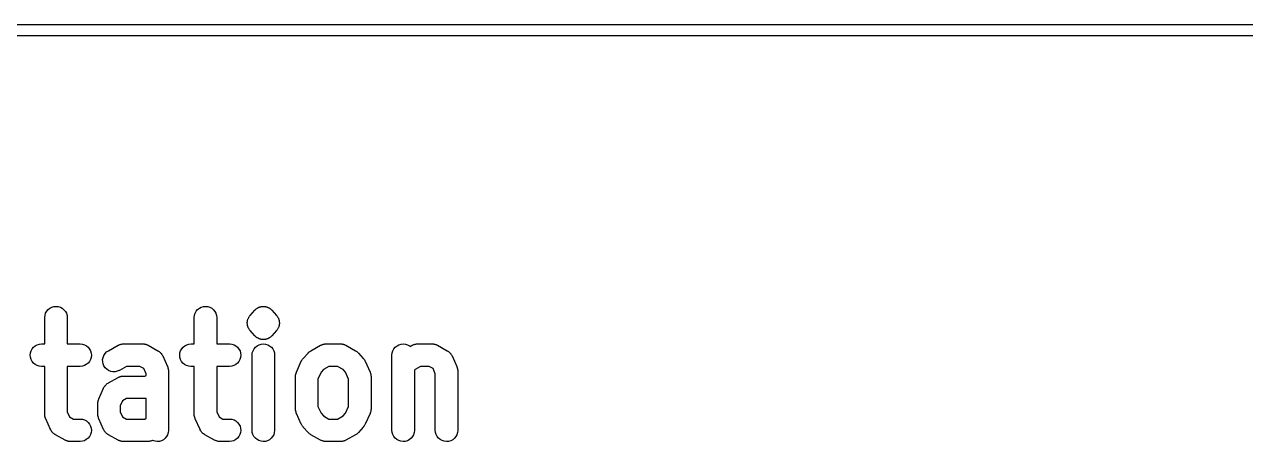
# Model space of a CAD drawing. Extents: x 70 to 232, y -98 to -51.
# Drawn here: x 152.8 to 174.5, y -58.6 to -51.2 of the extents above; entities that cross this region are included whole.
import ezdxf

# ---------------------------------------------------------------- set-up
doc = ezdxf.new("R2010")
doc.units = 0
doc.layers.add('BLACK', color=7, linetype='CONTINUOUS')

msp = doc.modelspace()

# ---------------------------------------------------------------- linework, layer by layer
at = {"layer": 'BLACK', "linetype": 'CONTINUOUS'}
for p, q in [((147.295, -51.2), (152.805, -51.2)), ((152.805, -51.2), (152.805, -51.2)), ((152.805, -51.2), (223.805, -51.2)), ((152.805, -51.4), (147.295, -51.4)), ((223.795, -51.4), (152.805, -51.4)), ((153.248, -56.2374), (153.282, -56.2193)), ((153.282, -56.2193), (153.32, -56.2083)), ((153.32, -56.2083), (153.359, -56.2048)), ((153.359, -56.2048), (153.397, -56.2088)), ((153.397, -56.2088), (153.435, -56.2204)), ((153.435, -56.2204), (153.469, -56.239)), ((155.905, -56.2374), (155.939, -56.2193)), ((155.939, -56.2193), (155.977, -56.2083)), ((155.977, -56.2083), (156.016, -56.2048)), ((156.016, -56.2048), (156.055, -56.2088)), ((156.055, -56.2088), (156.092, -56.2204)), ((156.092, -56.2204), (156.126, -56.239)), ((156.951, -56.2282), (156.959, -56.2232)), ((156.959, -56.2232), (156.964, -56.2216)), ((156.964, -56.2216), (156.968, -56.2193)), ((156.968, -56.2193), (156.973, -56.2179)), ((156.973, -56.2179), (156.977, -56.2159)), ((156.977, -56.2159), (156.987, -56.2136)), ((156.987, -56.2136), (156.996, -56.2104)), ((156.996, -56.2104), (157.001, -56.2097)), ((157.001, -56.2097), (157.005, -56.2083)), ((157.005, -56.2083), (157.01, -56.2079)), ((157.01, -56.2079), (157.015, -56.2067)), ((157.015, -56.2067), (157.025, -56.2063)), ((157.025, -56.2063), (157.034, -56.2049)), ((157.034, -56.2049), (157.039, -56.2052)), ((157.039, -56.2052), (157.044, -56.2048)), ((157.044, -56.2048), (157.049, -56.2053)), ((157.049, -56.2053), (157.054, -56.2051)), ((157.054, -56.2051), (157.064, -56.2066)), ((157.064, -56.2066), (157.073, -56.2071)), ((157.073, -56.2071), (157.078, -56.2083)), ((157.078, -56.2083), (157.083, -56.2088)), ((157.083, -56.2088), (157.088, -56.2103)), ((157.088, -56.2103), (157.093, -56.2111)), ((157.093, -56.2111), (157.102, -56.2144)), ((157.102, -56.2144), (157.111, -56.2168)), ((157.111, -56.2168), (157.116, -56.2189)), ((157.116, -56.2189), (157.12, -56.2204)), ((157.12, -56.2204), (157.125, -56.2227)), ((157.125, -56.2227), (157.129, -56.2244)), ((157.129, -56.2244), (157.138, -56.2295)), ((153.157, -56.402), (153.162, -56.3632)), ((153.157, -56.4048), (153.157, -56.402)), ((153.157, -56.8714), (153.157, -56.4048)), ((153.162, -56.3632), (153.173, -56.326)), ((153.173, -56.326), (153.192, -56.2918)), ((153.192, -56.2918), (153.217, -56.2619)), ((153.217, -56.2619), (153.248, -56.2374)), ((153.469, -56.239), (153.499, -56.2638)), ((153.499, -56.2638), (153.524, -56.2941)), ((153.524, -56.2941), (153.542, -56.3285)), ((153.542, -56.3285), (153.553, -56.3659)), ((153.553, -56.3659), (153.557, -56.4048)), ((153.557, -56.4048), (153.557, -56.8714)), ((155.814, -56.402), (155.819, -56.3632)), ((155.814, -56.4048), (155.814, -56.402)), ((155.814, -56.8714), (155.814, -56.4048)), ((155.819, -56.3632), (155.83, -56.326)), ((155.83, -56.326), (155.849, -56.2918)), ((155.849, -56.2918), (155.874, -56.2619)), ((155.874, -56.2619), (155.905, -56.2374)), ((156.126, -56.239), (156.156, -56.2638)), ((156.156, -56.2638), (156.181, -56.2941)), ((156.181, -56.2941), (156.199, -56.3285)), ((156.199, -56.3285), (156.21, -56.3659)), ((156.21, -56.3659), (156.214, -56.4048)), ((156.214, -56.4048), (156.214, -56.8714)), ((156.764, -56.4489), (156.767, -56.441)), ((156.767, -56.441), (156.769, -56.433)), ((156.769, -56.433), (156.773, -56.4228)), ((156.773, -56.4228), (156.777, -56.4123)), ((156.777, -56.4123), (156.782, -56.4052)), ((156.782, -56.4052), (156.785, -56.3976)), ((156.785, -56.3976), (156.792, -56.3886)), ((156.792, -56.3886), (156.798, -56.379)), ((156.798, -56.379), (156.804, -56.3729)), ((156.804, -56.3729), (156.808, -56.3662)), ((156.808, -56.3662), (156.894, -56.271)), ((156.894, -56.271), (156.896, -56.2689)), ((156.896, -56.2689), (156.9, -56.2656)), ((156.9, -56.2656), (156.903, -56.2619)), ((156.903, -56.2619), (156.907, -56.2588)), ((156.907, -56.2588), (156.91, -56.2552)), ((156.91, -56.2552), (156.918, -56.2495)), ((156.918, -56.2495), (156.925, -56.243)), ((156.925, -56.243), (156.93, -56.2405)), ((156.93, -56.2405), (156.933, -56.2374)), ((156.933, -56.2374), (156.938, -56.2351)), ((156.938, -56.2351), (156.942, -56.2322)), ((156.942, -56.2322), (156.951, -56.2282)), ((157.138, -56.2295), (157.146, -56.2337)), ((157.146, -56.2337), (157.15, -56.2366)), ((157.15, -56.2366), (157.155, -56.239)), ((157.155, -56.239), (157.158, -56.2421)), ((157.158, -56.2421), (157.163, -56.2446)), ((157.163, -56.2446), (157.17, -56.2512)), ((157.17, -56.2512), (157.178, -56.257)), ((157.178, -56.257), (157.181, -56.2607)), ((157.181, -56.2607), (157.185, -56.2638)), ((157.185, -56.2638), (157.188, -56.2676)), ((157.188, -56.2676), (157.192, -56.271)), ((157.192, -56.271), (157.277, -56.3662)), ((157.277, -56.3662), (157.279, -56.3683)), ((157.279, -56.3683), (157.284, -56.3751)), ((157.284, -56.3751), (157.29, -56.3813)), ((157.29, -56.3813), (157.295, -56.3909)), ((157.295, -56.3909), (157.302, -56.4)), ((157.302, -56.4), (157.305, -56.4076)), ((157.305, -56.4076), (157.31, -56.4148)), ((157.31, -56.4148), (157.313, -56.4254)), ((157.313, -56.4254), (157.318, -56.4356)), ((157.318, -56.4356), (157.32, -56.4437)), ((156.757, -56.5098), (156.758, -56.4986)), ((156.759, -56.5181), (156.757, -56.5098)), ((156.758, -56.4874), (156.759, -56.4792)), ((156.758, -56.4986), (156.758, -56.4874)), ((156.759, -56.4708), (156.762, -56.4599)), ((156.759, -56.4792), (156.759, -56.4708)), ((156.759, -56.5264), (156.759, -56.5181)), ((156.761, -56.5373), (156.759, -56.5264)), ((156.763, -56.5484), (156.761, -56.5373)), ((156.762, -56.4599), (156.764, -56.4489)), ((156.766, -56.5563), (156.763, -56.5484)), ((156.768, -56.5644), (156.766, -56.5563)), ((156.772, -56.5746), (156.768, -56.5644)), ((156.776, -56.5852), (156.772, -56.5746)), ((156.78, -56.5924), (156.776, -56.5852)), ((156.784, -56.6), (156.78, -56.5924)), ((156.79, -56.6091), (156.784, -56.6)), ((156.796, -56.6187), (156.79, -56.6091)), ((156.802, -56.6249), (156.796, -56.6187)), ((156.807, -56.6317), (156.802, -56.6249)), ((156.808, -56.6338), (156.807, -56.6317)), ((156.894, -56.729), (156.808, -56.6338)), ((157.277, -56.6338), (157.192, -56.729)), ((157.282, -56.6271), (157.277, -56.6338)), ((157.288, -56.621), (157.282, -56.6271)), ((157.294, -56.6114), (157.288, -56.621)), ((157.3, -56.6024), (157.294, -56.6114)), ((157.304, -56.5948), (157.3, -56.6024)), ((157.308, -56.5877), (157.304, -56.5948)), ((157.312, -56.5772), (157.308, -56.5877)), ((157.317, -56.567), (157.312, -56.5772)), ((157.319, -56.559), (157.317, -56.567)), ((157.322, -56.5511), (157.319, -56.559)), ((157.32, -56.4437), (157.323, -56.4516)), ((157.324, -56.54), (157.322, -56.5511)), ((157.323, -56.4516), (157.324, -56.4627)), ((157.324, -56.4627), (157.327, -56.4736)), ((157.326, -56.5292), (157.324, -56.54)), ((157.327, -56.5208), (157.326, -56.5292)), ((157.327, -56.4736), (157.327, -56.4819)), ((157.327, -56.4819), (157.328, -56.4902)), ((157.328, -56.5126), (157.327, -56.5208)), ((157.328, -56.4902), (157.328, -56.5014)), ((157.328, -56.5014), (157.328, -56.5126)), ((153.024, -56.8865), (153.061, -56.8752)), ((153.061, -56.8752), (153.1, -56.8714)), ((153.1, -56.8714), (153.157, -56.8714)), ((153.557, -56.8714), (153.786, -56.8714)), ((153.786, -56.8714), (153.789, -56.8714)), ((153.789, -56.8714), (153.827, -56.8758)), ((153.827, -56.8758), (153.865, -56.8876)), ((154.509, -56.8782), (154.518, -56.8752)), ((154.518, -56.8752), (154.528, -56.8743)), ((154.528, -56.8743), (154.537, -56.8725)), ((154.537, -56.8725), (154.547, -56.8724)), ((154.547, -56.8724), (154.557, -56.8714)), ((154.557, -56.8714), (154.9, -56.8714)), ((154.9, -56.8714), (154.903, -56.8714)), ((154.903, -56.8714), (154.913, -56.8726)), ((154.913, -56.8726), (154.923, -56.8728)), ((154.923, -56.8728), (154.932, -56.8748)), ((154.932, -56.8748), (154.942, -56.8758)), ((154.942, -56.8758), (154.951, -56.8789)), ((155.681, -56.8865), (155.718, -56.8752)), ((155.718, -56.8752), (155.757, -56.8714)), ((155.757, -56.8714), (155.814, -56.8714)), ((156.214, -56.8714), (156.443, -56.8714)), ((156.443, -56.8714), (156.446, -56.8714)), ((156.446, -56.8714), (156.484, -56.8758)), ((156.484, -56.8758), (156.522, -56.8876)), ((156.898, -56.7324), (156.894, -56.729)), ((156.901, -56.7362), (156.898, -56.7324)), ((156.905, -56.7393), (156.901, -56.7362)), ((156.908, -56.743), (156.905, -56.7393)), ((156.916, -56.7488), (156.908, -56.743)), ((156.923, -56.7554), (156.916, -56.7488)), ((156.927, -56.7579), (156.923, -56.7554)), ((156.931, -56.761), (156.927, -56.7579)), ((156.935, -56.7634), (156.931, -56.761)), ((156.939, -56.7663), (156.935, -56.7634)), ((156.948, -56.7705), (156.939, -56.7663)), ((156.956, -56.7756), (156.948, -56.7705)), ((156.961, -56.7773), (156.956, -56.7756)), ((156.965, -56.7796), (156.961, -56.7773)), ((156.97, -56.7811), (156.965, -56.7796)), ((156.968, -56.886), (157.005, -56.875)), ((156.974, -56.7832), (156.97, -56.7811)), ((156.984, -56.7856), (156.974, -56.7832)), ((156.993, -56.7889), (156.984, -56.7856)), ((156.998, -56.7897), (156.993, -56.7889)), ((157.003, -56.7912), (156.998, -56.7897)), ((157.008, -56.7917), (157.003, -56.7912)), ((157.005, -56.875), (157.044, -56.8714)), ((157.012, -56.7929), (157.008, -56.7917)), ((157.022, -56.7934), (157.012, -56.7929)), ((157.032, -56.7949), (157.022, -56.7934)), ((157.037, -56.7947), (157.032, -56.7949)), ((157.041, -56.7952), (157.037, -56.7947)), ((157.046, -56.7948), (157.041, -56.7952)), ((157.044, -56.8714), (157.083, -56.8755)), ((157.051, -56.7951), (157.046, -56.7948)), ((157.061, -56.7937), (157.051, -56.7951)), ((157.071, -56.7933), (157.061, -56.7937)), ((157.075, -56.7921), (157.071, -56.7933)), ((157.08, -56.7917), (157.075, -56.7921)), ((157.085, -56.7903), (157.08, -56.7917)), ((157.083, -56.8755), (157.12, -56.8871)), ((157.09, -56.7896), (157.085, -56.7903)), ((157.099, -56.7864), (157.09, -56.7896)), ((157.109, -56.7841), (157.099, -56.7864)), ((157.113, -56.7821), (157.109, -56.7841)), ((157.118, -56.7807), (157.113, -56.7821)), ((157.122, -56.7784), (157.118, -56.7807)), ((157.127, -56.7768), (157.122, -56.7784)), ((157.135, -56.7718), (157.127, -56.7768)), ((157.144, -56.7678), (157.135, -56.7718)), ((157.148, -56.7649), (157.144, -56.7678)), ((157.152, -56.7626), (157.148, -56.7649)), ((157.156, -56.7595), (157.152, -56.7626)), ((157.16, -56.757), (157.156, -56.7595)), ((157.168, -56.7505), (157.16, -56.757)), ((157.176, -56.7448), (157.168, -56.7505)), ((157.179, -56.7412), (157.176, -56.7448)), ((157.183, -56.7381), (157.179, -56.7412)), ((157.186, -56.7344), (157.183, -56.7381)), ((157.19, -56.7311), (157.186, -56.7344)), ((157.192, -56.729), (157.19, -56.7311)), ((158.109, -56.8782), (158.118, -56.8752)), ((158.118, -56.8752), (158.128, -56.8743)), ((158.128, -56.8743), (158.137, -56.8725)), ((158.137, -56.8725), (158.147, -56.8724)), ((158.147, -56.8724), (158.157, -56.8714)), ((158.157, -56.8714), (158.414, -56.8714)), ((158.414, -56.8714), (158.417, -56.8714)), ((158.417, -56.8714), (158.427, -56.8726)), ((158.427, -56.8726), (158.437, -56.8728)), ((158.437, -56.8728), (158.447, -56.8748)), ((158.447, -56.8748), (158.456, -56.8758)), ((158.456, -56.8758), (158.466, -56.8789)), ((159.454, -56.886), (159.491, -56.875)), ((159.491, -56.875), (159.53, -56.8714)), ((159.53, -56.8714), (159.569, -56.8755)), ((159.569, -56.8755), (159.606, -56.8871)), ((159.737, -56.8782), (159.747, -56.8752)), ((159.747, -56.8752), (159.756, -56.8743)), ((159.756, -56.8743), (159.765, -56.8725)), ((159.765, -56.8725), (159.776, -56.8724)), ((159.776, -56.8724), (159.786, -56.8714)), ((159.786, -56.8714), (160.043, -56.8714)), ((160.043, -56.8714), (160.046, -56.8714)), ((160.046, -56.8714), (160.056, -56.8726)), ((160.056, -56.8726), (160.066, -56.8728)), ((160.066, -56.8728), (160.075, -56.8748)), ((160.075, -56.8748), (160.084, -56.8758)), ((160.084, -56.8758), (160.094, -56.8789)), ((152.9, -57.07), (152.904, -57.0312)), ((152.904, -57.1089), (152.9, -57.07)), ((152.904, -57.0312), (152.916, -56.9939)), ((152.916, -56.9939), (152.934, -56.9596)), ((152.934, -56.9596), (152.959, -56.9295)), ((152.959, -56.9295), (152.989, -56.9048)), ((152.989, -56.9048), (153.024, -56.8865)), ((153.865, -56.8876), (153.899, -56.9064)), ((153.899, -56.9064), (153.929, -56.9315)), ((153.929, -56.9315), (153.953, -56.9619)), ((153.953, -56.9619), (153.971, -56.9965)), ((153.971, -56.9965), (153.982, -57.034)), ((153.982, -57.034), (153.986, -57.0728)), ((153.986, -57.0728), (153.982, -57.1116)), ((154.194, -57.1111), (154.208, -57.0748)), ((154.208, -57.0748), (154.229, -57.042)), ((154.229, -57.042), (154.256, -57.014)), ((154.256, -57.014), (154.289, -56.9918)), ((154.289, -56.9918), (154.46, -56.8966)), ((154.46, -56.8966), (154.462, -56.8953)), ((154.462, -56.8953), (154.472, -56.8913)), ((154.472, -56.8913), (154.481, -56.8865)), ((154.481, -56.8865), (154.49, -56.8838)), ((154.49, -56.8838), (154.498, -56.8802)), ((154.498, -56.8802), (154.509, -56.8782)), ((154.951, -56.8789), (154.961, -56.8811)), ((154.961, -56.8811), (154.97, -56.8848)), ((154.97, -56.8848), (154.979, -56.8876)), ((154.979, -56.8876), (154.988, -56.8925)), ((154.988, -56.8925), (154.997, -56.8966)), ((154.997, -56.8966), (155.169, -56.9918)), ((155.169, -56.9918), (155.171, -56.9932)), ((155.171, -56.9932), (155.174, -56.9956)), ((155.174, -56.9956), (155.178, -56.9974)), ((155.178, -56.9974), (155.19, -57.0069)), ((155.19, -57.0069), (155.203, -57.0158)), ((155.203, -57.0158), (155.206, -57.0188)), ((155.206, -57.0188), (155.209, -57.0213)), ((155.209, -57.0213), (155.219, -57.033)), ((155.219, -57.033), (155.23, -57.0442)), ((155.23, -57.0442), (155.232, -57.0477)), ((155.232, -57.0477), (155.234, -57.0507)), ((155.234, -57.0507), (155.242, -57.0642)), ((155.242, -57.0642), (155.25, -57.0773)), ((155.25, -57.0773), (155.252, -57.0811)), ((155.252, -57.0811), (155.254, -57.0846)), ((155.254, -57.0846), (155.34, -57.2751)), ((155.557, -57.07), (155.561, -57.0312)), ((155.561, -57.1089), (155.557, -57.07)), ((155.561, -57.0312), (155.573, -56.9939)), ((155.573, -56.9939), (155.591, -56.9596)), ((155.591, -56.9596), (155.616, -56.9295)), ((155.616, -56.9295), (155.646, -56.9048)), ((155.646, -56.9048), (155.681, -56.8865)), ((156.522, -56.8876), (156.556, -56.9064)), ((156.556, -56.9064), (156.586, -56.9315)), ((156.586, -56.9315), (156.61, -56.9619)), ((156.61, -56.9619), (156.628, -56.9965)), ((156.628, -56.9965), (156.639, -57.034)), ((156.639, -57.034), (156.643, -57.0728)), ((156.643, -57.0728), (156.639, -57.1116)), ((156.843, -57.0686), (156.847, -57.0298)), ((156.843, -57.0714), (156.843, -57.0686)), ((156.843, -58.4048), (156.843, -57.0714)), ((156.847, -57.0298), (156.859, -56.9926)), ((156.859, -56.9926), (156.878, -56.9584)), ((156.878, -56.9584), (156.903, -56.9285)), ((156.903, -56.9285), (156.933, -56.9041)), ((156.933, -56.9041), (156.968, -56.886)), ((157.12, -56.8871), (157.155, -56.9056)), ((157.155, -56.9056), (157.185, -56.9305)), ((157.185, -56.9305), (157.209, -56.9607)), ((157.209, -56.9607), (157.228, -56.9952)), ((157.228, -56.9952), (157.239, -57.0326)), ((157.239, -57.0326), (157.243, -57.0714)), ((157.243, -57.0714), (157.243, -58.4048)), ((157.751, -57.1281), (157.837, -57.0329)), ((157.837, -57.0329), (157.839, -57.0308)), ((157.839, -57.0308), (157.848, -57.0227)), ((157.848, -57.0227), (157.856, -57.014)), ((157.856, -57.014), (157.863, -57.0098)), ((157.863, -57.0098), (157.868, -57.0049)), ((157.868, -57.0049), (157.879, -56.9987)), ((157.879, -56.9987), (157.889, -56.9918)), ((157.889, -56.9918), (158.06, -56.8966)), ((158.06, -56.8966), (158.062, -56.8953)), ((158.062, -56.8953), (158.072, -56.8913)), ((158.072, -56.8913), (158.081, -56.8865)), ((158.081, -56.8865), (158.09, -56.8838)), ((158.09, -56.8838), (158.098, -56.8802)), ((158.098, -56.8802), (158.109, -56.8782)), ((158.466, -56.8789), (158.476, -56.8811)), ((158.476, -56.8811), (158.484, -56.8848)), ((158.484, -56.8848), (158.493, -56.8876)), ((158.493, -56.8876), (158.502, -56.8925)), ((158.502, -56.8925), (158.511, -56.8966)), ((158.511, -56.8966), (158.683, -56.9918)), ((158.683, -56.9918), (158.685, -56.9932)), ((158.685, -56.9932), (158.695, -57.0003)), ((158.695, -57.0003), (158.706, -57.0065)), ((158.706, -57.0065), (158.711, -57.0115)), ((158.711, -57.0115), (158.717, -57.0158)), ((158.717, -57.0158), (158.725, -57.0247)), ((158.725, -57.0247), (158.734, -57.0329)), ((158.734, -57.0329), (158.82, -57.1281)), ((159.329, -57.0686), (159.333, -57.0298)), ((159.329, -57.0714), (159.329, -57.0686)), ((159.329, -58.4048), (159.329, -57.0714)), ((159.333, -57.0298), (159.345, -56.9926)), ((159.345, -56.9926), (159.364, -56.9584)), ((159.364, -56.9584), (159.389, -56.9285)), ((159.389, -56.9285), (159.419, -56.9041)), ((159.419, -56.9041), (159.454, -56.886)), ((159.606, -56.8871), (159.64, -56.9056)), ((159.64, -56.9056), (159.653, -56.9162)), ((159.653, -56.9162), (159.689, -56.8966)), ((159.689, -56.8966), (159.691, -56.8953)), ((159.691, -56.8953), (159.7, -56.8913)), ((159.7, -56.8913), (159.709, -56.8865)), ((159.709, -56.8865), (159.718, -56.8838)), ((159.718, -56.8838), (159.727, -56.8802)), ((159.727, -56.8802), (159.737, -56.8782)), ((160.094, -56.8789), (160.104, -56.8811)), ((160.104, -56.8811), (160.113, -56.8848)), ((160.113, -56.8848), (160.122, -56.8876)), ((160.122, -56.8876), (160.131, -56.8925)), ((160.131, -56.8925), (160.14, -56.8966)), ((160.14, -56.8966), (160.311, -56.9918)), ((160.311, -56.9918), (160.314, -56.9932)), ((160.314, -56.9932), (160.317, -56.9956)), ((160.317, -56.9956), (160.321, -56.9974)), ((160.321, -56.9974), (160.333, -57.0069)), ((160.333, -57.0069), (160.346, -57.0158)), ((160.346, -57.0158), (160.348, -57.0188)), ((160.348, -57.0188), (160.352, -57.0213)), ((160.352, -57.0213), (160.362, -57.033)), ((160.362, -57.033), (160.372, -57.0442)), ((160.372, -57.0442), (160.375, -57.0477)), ((160.375, -57.0477), (160.377, -57.0507)), ((160.377, -57.0507), (160.385, -57.0642)), ((160.385, -57.0642), (160.393, -57.0773)), ((160.393, -57.0773), (160.395, -57.0811)), ((160.395, -57.0811), (160.397, -57.0846)), ((160.397, -57.0846), (160.482, -57.2751)), ((152.915, -57.1463), (152.904, -57.1089)), ((152.933, -57.1809), (152.915, -57.1463)), ((152.957, -57.2114), (152.933, -57.1809)), ((152.987, -57.2365), (152.957, -57.2114)), ((153.021, -57.2553), (152.987, -57.2365)), ((153.058, -57.2671), (153.021, -57.2553)), ((153.097, -57.2714), (153.058, -57.2671)), ((153.1, -57.2714), (153.097, -57.2714)), ((153.157, -57.2714), (153.1, -57.2714)), ((153.157, -58.119), (153.157, -57.2714)), ((153.786, -57.2714), (153.557, -57.2714)), ((153.557, -57.2714), (153.557, -58.0761)), ((153.825, -57.2676), (153.786, -57.2714)), ((153.862, -57.2563), (153.825, -57.2676)), ((153.896, -57.238), (153.862, -57.2563)), ((153.927, -57.2133), (153.896, -57.238)), ((153.952, -57.1833), (153.927, -57.2133)), ((153.97, -57.1489), (153.952, -57.1833)), ((153.982, -57.1116), (153.97, -57.1489)), ((154.186, -57.1494), (154.194, -57.1111)), ((154.187, -57.1885), (154.186, -57.1494)), ((154.195, -57.2267), (154.187, -57.1885)), ((154.21, -57.2626), (154.195, -57.2267)), ((154.232, -57.2948), (154.21, -57.2626)), ((154.26, -57.3222), (154.232, -57.2948)), ((154.609, -57.2714), (154.483, -57.3415)), ((154.848, -57.2714), (154.609, -57.2714)), ((154.916, -57.3093), (154.848, -57.2714)), ((154.957, -57.4001), (154.916, -57.3093)), ((155.34, -57.2751), (155.341, -57.2776)), ((155.341, -57.2776), (155.341, -57.2793)), ((155.341, -57.2793), (155.342, -57.2809)), ((155.342, -57.2809), (155.347, -57.2979)), ((155.347, -57.2979), (155.353, -57.3148)), ((155.572, -57.1463), (155.561, -57.1089)), ((155.59, -57.1809), (155.572, -57.1463)), ((155.614, -57.2114), (155.59, -57.1809)), ((155.644, -57.2365), (155.614, -57.2114)), ((155.678, -57.2553), (155.644, -57.2365)), ((155.716, -57.2671), (155.678, -57.2553)), ((155.754, -57.2714), (155.716, -57.2671)), ((155.757, -57.2714), (155.754, -57.2714)), ((155.814, -57.2714), (155.757, -57.2714)), ((155.814, -58.119), (155.814, -57.2714)), ((156.443, -57.2714), (156.214, -57.2714)), ((156.214, -57.2714), (156.214, -58.0761)), ((156.482, -57.2676), (156.443, -57.2714)), ((156.519, -57.2563), (156.482, -57.2676)), ((156.554, -57.238), (156.519, -57.2563)), ((156.584, -57.2133), (156.554, -57.238)), ((156.609, -57.1833), (156.584, -57.2133)), ((156.627, -57.1489), (156.609, -57.1833)), ((156.639, -57.1116), (156.627, -57.1489)), ((157.632, -57.3703), (157.718, -57.1798)), ((157.718, -57.1798), (157.719, -57.1773)), ((157.719, -57.1773), (157.724, -57.1686)), ((157.724, -57.1686), (157.728, -57.1595)), ((157.728, -57.1595), (157.734, -57.1519)), ((157.734, -57.1519), (157.739, -57.1437)), ((157.739, -57.1437), (157.745, -57.1362)), ((157.745, -57.1362), (157.751, -57.1281)), ((158.209, -57.2714), (158.112, -57.3253)), ((158.362, -57.2714), (158.209, -57.2714)), ((158.459, -57.3253), (158.362, -57.2714)), ((158.82, -57.1281), (158.822, -57.1302)), ((158.822, -57.1302), (158.828, -57.1384)), ((158.828, -57.1384), (158.834, -57.146)), ((158.834, -57.146), (158.839, -57.1542)), ((158.839, -57.1542), (158.845, -57.1619)), ((158.845, -57.1619), (158.849, -57.1711)), ((158.849, -57.1711), (158.854, -57.1798)), ((158.854, -57.1798), (158.94, -57.3703)), ((159.838, -57.2714), (159.741, -57.3253)), ((159.991, -57.2714), (159.838, -57.2714)), ((160.059, -57.3093), (159.991, -57.2714)), ((160.1, -57.4001), (160.059, -57.3093)), ((160.482, -57.2751), (160.484, -57.2776)), ((160.484, -57.2776), (160.484, -57.2793)), ((160.484, -57.2793), (160.485, -57.2809)), ((160.485, -57.2809), (160.49, -57.2979)), ((160.49, -57.2979), (160.495, -57.3148)), ((154.293, -57.3437), (154.26, -57.3222)), ((154.289, -57.5633), (154.46, -57.468)), ((154.329, -57.3584), (154.293, -57.3437)), ((154.367, -57.3658), (154.329, -57.3584)), ((154.406, -57.3656), (154.367, -57.3658)), ((154.444, -57.3579), (154.406, -57.3656)), ((154.48, -57.3428), (154.444, -57.3579)), ((154.46, -57.468), (154.462, -57.4667)), ((154.462, -57.4667), (154.472, -57.4627)), ((154.472, -57.4627), (154.481, -57.4579)), ((154.483, -57.3415), (154.48, -57.3428)), ((154.481, -57.4579), (154.49, -57.4552)), ((154.49, -57.4552), (154.498, -57.4517)), ((154.498, -57.4517), (154.509, -57.4496)), ((154.509, -57.4496), (154.518, -57.4467)), ((154.518, -57.4467), (154.528, -57.4458)), ((154.528, -57.4458), (154.537, -57.4439)), ((154.537, -57.4439), (154.547, -57.4439)), ((154.547, -57.4439), (154.557, -57.4429)), ((154.557, -57.4429), (154.934, -57.4429)), ((154.934, -57.4429), (154.957, -57.4299)), ((154.957, -57.4299), (154.957, -57.4001)), ((155.353, -57.3148), (155.353, -57.3166)), ((155.353, -57.3166), (155.353, -57.3183)), ((155.353, -57.3183), (155.355, -57.3359)), ((155.355, -57.3359), (155.357, -57.3536)), ((155.357, -57.3536), (155.357, -57.3553)), ((155.357, -57.3553), (155.357, -57.3571)), ((155.357, -57.3571), (155.357, -58.4048)), ((157.614, -57.446), (157.617, -57.4284)), ((157.615, -57.4478), (157.614, -57.446)), ((157.614, -57.4496), (157.615, -57.4478)), ((157.614, -57.4524), (157.614, -57.4496)), ((157.614, -58.0238), (157.614, -57.4524)), ((157.617, -57.4284), (157.619, -57.4108)), ((157.619, -57.4073), (157.625, -57.3905)), ((157.619, -57.4091), (157.619, -57.4073)), ((157.619, -57.4108), (157.619, -57.4091)), ((157.625, -57.3905), (157.63, -57.3736)), ((157.63, -57.3736), (157.631, -57.372)), ((157.631, -57.372), (157.632, -57.3703)), ((158.07, -57.3725), (158.014, -57.4953)), ((158.014, -57.4953), (158.014, -57.9809)), ((158.112, -57.3253), (158.07, -57.3725)), ((158.502, -57.3725), (158.459, -57.3253)), ((158.557, -57.4953), (158.502, -57.3725)), ((158.557, -57.9809), (158.557, -57.4953)), ((158.94, -57.3703), (158.941, -57.3729)), ((158.941, -57.3729), (158.941, -57.3746)), ((158.941, -57.3746), (158.942, -57.3762)), ((158.942, -57.3762), (158.947, -57.3931)), ((158.947, -57.3931), (158.953, -57.41)), ((158.953, -57.41), (158.953, -57.4118)), ((158.953, -57.4118), (158.953, -57.4135)), ((158.953, -57.4135), (158.955, -57.4312)), ((158.955, -57.4312), (158.957, -57.4488)), ((158.957, -57.4488), (158.957, -57.4506)), ((158.957, -57.4506), (158.957, -57.4524)), ((158.957, -57.4524), (158.957, -58.0238)), ((159.741, -57.3253), (159.729, -57.3387)), ((159.729, -57.3387), (159.729, -58.4048)), ((160.1, -58.4048), (160.1, -57.4001)), ((160.495, -57.3148), (160.496, -57.3166)), ((160.496, -57.3166), (160.496, -57.3183)), ((160.496, -57.3183), (160.498, -57.3359)), ((160.498, -57.3359), (160.5, -57.3536)), ((160.5, -57.3536), (160.5, -57.3554)), ((160.5, -57.3554), (160.5, -57.3571)), ((160.5, -57.3571), (160.5, -58.4048)), ((154.118, -57.8465), (154.203, -57.656)), ((154.203, -57.656), (154.204, -57.6535)), ((154.204, -57.6535), (154.207, -57.65)), ((154.207, -57.65), (154.208, -57.6462)), ((154.208, -57.6462), (154.216, -57.6332)), ((154.216, -57.6332), (154.224, -57.6199)), ((154.224, -57.6199), (154.227, -57.6169)), ((154.227, -57.6169), (154.229, -57.6135)), ((154.229, -57.6135), (154.24, -57.6024)), ((154.24, -57.6024), (154.25, -57.5908)), ((154.25, -57.5908), (154.254, -57.5884)), ((154.254, -57.5884), (154.256, -57.5855)), ((154.256, -57.5855), (154.269, -57.5766)), ((154.269, -57.5766), (154.282, -57.5673)), ((154.282, -57.5673), (154.285, -57.5656)), ((154.285, -57.5656), (154.289, -57.5633)), ((154.1, -57.9222), (154.102, -57.9046)), ((154.1, -57.924), (154.1, -57.9222)), ((154.1, -57.9258), (154.1, -57.924)), ((154.1, -57.9286), (154.1, -57.9258)), ((154.1, -58.119), (154.1, -57.9286)), ((154.102, -57.9046), (154.104, -57.887)), ((154.104, -57.887), (154.105, -57.8853)), ((154.105, -57.8835), (154.111, -57.8667)), ((154.105, -57.8853), (154.105, -57.8835)), ((154.111, -57.8667), (154.116, -57.8498)), ((154.116, -57.8498), (154.117, -57.8482)), ((154.117, -57.8482), (154.118, -57.8465)), ((154.541, -57.8807), (154.5, -57.9715)), ((154.609, -57.8429), (154.541, -57.8807)), ((154.957, -57.8429), (154.609, -57.8429)), ((154.957, -58.1918), (154.957, -57.8429)), ((153.157, -58.1208), (153.157, -58.119)), ((153.157, -58.1226), (153.157, -58.1208)), ((153.159, -58.1403), (153.157, -58.1226)), ((153.161, -58.1579), (153.159, -58.1403)), ((153.161, -58.1596), (153.161, -58.1579)), ((153.162, -58.1614), (153.161, -58.1596)), ((153.167, -58.1783), (153.162, -58.1614)), ((153.172, -58.1953), (153.167, -58.1783)), ((153.557, -58.0761), (153.598, -58.1669)), ((153.598, -58.1669), (153.666, -58.2048)), ((154.1, -58.1208), (154.1, -58.119)), ((154.1, -58.1226), (154.1, -58.1208)), ((154.102, -58.1403), (154.1, -58.1226)), ((154.104, -58.1579), (154.102, -58.1403)), ((154.104, -58.1596), (154.104, -58.1579)), ((154.105, -58.1614), (154.104, -58.1596)), ((154.11, -58.1783), (154.105, -58.1614)), ((154.115, -58.1953), (154.11, -58.1783)), ((154.5, -57.9715), (154.5, -58.0761)), ((154.5, -58.0761), (154.541, -58.1669)), ((154.541, -58.1669), (154.609, -58.2048)), ((155.814, -58.1208), (155.814, -58.119)), ((155.814, -58.1226), (155.814, -58.1208)), ((155.816, -58.1403), (155.814, -58.1226)), ((155.818, -58.1579), (155.816, -58.1403)), ((155.819, -58.1596), (155.818, -58.1579)), ((155.819, -58.1614), (155.819, -58.1596)), ((155.824, -58.1783), (155.819, -58.1614)), ((155.829, -58.1953), (155.824, -58.1783)), ((156.214, -58.0761), (156.255, -58.1669)), ((156.255, -58.1669), (156.323, -58.2048)), ((157.614, -58.0256), (157.614, -58.0238)), ((157.614, -58.0274), (157.614, -58.0256)), ((157.616, -58.045), (157.614, -58.0274)), ((157.618, -58.0627), (157.616, -58.045)), ((157.619, -58.0644), (157.618, -58.0627)), ((157.619, -58.0662), (157.619, -58.0644)), ((157.624, -58.0831), (157.619, -58.0662)), ((157.629, -58.1), (157.624, -58.0831)), ((157.63, -58.1016), (157.629, -58.1)), ((157.631, -58.1033), (157.63, -58.1016)), ((157.632, -58.1059), (157.631, -58.1033)), ((157.718, -58.2964), (157.632, -58.1059)), ((158.014, -57.9809), (158.07, -58.1037)), ((158.07, -58.1037), (158.112, -58.1509)), ((158.112, -58.1509), (158.209, -58.2048)), ((158.362, -58.2048), (158.459, -58.1509)), ((158.459, -58.1509), (158.502, -58.1037)), ((158.502, -58.1037), (158.557, -57.9809)), ((158.94, -58.1059), (158.854, -58.2964)), ((158.941, -58.1026), (158.94, -58.1042)), ((158.94, -58.1042), (158.94, -58.1059)), ((158.946, -58.0857), (158.941, -58.1026)), ((158.952, -58.0689), (158.946, -58.0857)), ((158.953, -58.0654), (158.952, -58.0671)), ((158.952, -58.0671), (158.952, -58.0689)), ((158.955, -58.0477), (158.953, -58.0654)), ((158.957, -58.0302), (158.955, -58.0477)), ((158.957, -58.0238), (158.957, -58.0266)), ((158.957, -58.0266), (158.957, -58.0284)), ((158.957, -58.0284), (158.957, -58.0302)), ((153.173, -58.1968), (153.172, -58.1953)), ((153.174, -58.1986), (153.173, -58.1968)), ((153.175, -58.2011), (153.174, -58.1986)), ((153.26, -58.3916), (153.175, -58.2011)), ((153.262, -58.3951), (153.26, -58.3916)), ((153.264, -58.3989), (153.262, -58.3951)), ((153.666, -58.2048), (153.786, -58.2048)), ((153.786, -58.2048), (153.789, -58.2048)), ((153.789, -58.2048), (153.827, -58.2091)), ((153.827, -58.2091), (153.865, -58.2209)), ((153.865, -58.2209), (153.899, -58.2397)), ((153.899, -58.2397), (153.929, -58.2648)), ((153.929, -58.2648), (153.953, -58.2952)), ((153.953, -58.2952), (153.971, -58.3298)), ((153.971, -58.3298), (153.982, -58.3673)), ((153.982, -58.3673), (153.986, -58.4062)), ((154.116, -58.1968), (154.115, -58.1953)), ((154.116, -58.1986), (154.116, -58.1968)), ((154.118, -58.2011), (154.116, -58.1986)), ((154.203, -58.3916), (154.118, -58.2011)), ((154.205, -58.3951), (154.203, -58.3916)), ((154.207, -58.3989), (154.205, -58.3951)), ((154.609, -58.2048), (154.934, -58.2048)), ((154.934, -58.2048), (154.957, -58.1918)), ((155.83, -58.1968), (155.829, -58.1953)), ((155.831, -58.1986), (155.83, -58.1968)), ((155.832, -58.2011), (155.831, -58.1986)), ((155.918, -58.3916), (155.832, -58.2011)), ((155.92, -58.3951), (155.918, -58.3916)), ((155.921, -58.3989), (155.92, -58.3951)), ((156.323, -58.2048), (156.443, -58.2048)), ((156.443, -58.2048), (156.446, -58.2048)), ((156.446, -58.2048), (156.484, -58.2091)), ((156.484, -58.2091), (156.522, -58.2209)), ((156.522, -58.2209), (156.556, -58.2397)), ((156.556, -58.2397), (156.586, -58.2648)), ((156.586, -58.2648), (156.61, -58.2952)), ((156.61, -58.2952), (156.628, -58.3298)), ((156.628, -58.3298), (156.639, -58.3673)), ((156.639, -58.3673), (156.643, -58.4062)), ((157.723, -58.3051), (157.718, -58.2964)), ((157.727, -58.3142), (157.723, -58.3051)), ((157.732, -58.322), (157.727, -58.3142)), ((157.737, -58.3302), (157.732, -58.322)), ((157.744, -58.3378), (157.737, -58.3302)), ((157.749, -58.346), (157.744, -58.3378)), ((157.751, -58.3481), (157.749, -58.346)), ((157.837, -58.4433), (157.751, -58.3481)), ((158.209, -58.2048), (158.362, -58.2048)), ((158.82, -58.3481), (158.734, -58.4433)), ((158.826, -58.34), (158.82, -58.3481)), ((158.833, -58.3325), (158.826, -58.34)), ((158.838, -58.3243), (158.833, -58.3325)), ((158.843, -58.3167), (158.838, -58.3243)), ((158.848, -58.3076), (158.843, -58.3167)), ((158.853, -58.2989), (158.848, -58.3076)), ((158.854, -58.2964), (158.853, -58.2989)), ((153.272, -58.412), (153.264, -58.3989)), ((153.28, -58.4255), (153.272, -58.412)), ((153.283, -58.4285), (153.28, -58.4255)), ((153.285, -58.432), (153.283, -58.4285)), ((153.295, -58.4432), (153.285, -58.432)), ((153.306, -58.4549), (153.295, -58.4432)), ((153.309, -58.4574), (153.306, -58.4549)), ((153.312, -58.4603), (153.309, -58.4574)), ((153.324, -58.4693), (153.312, -58.4603)), ((153.336, -58.4788), (153.324, -58.4693)), ((153.34, -58.4806), (153.336, -58.4788)), ((153.343, -58.483), (153.34, -58.4806)), ((153.346, -58.4844), (153.343, -58.483)), ((153.517, -58.5796), (153.346, -58.4844)), ((153.527, -58.5837), (153.517, -58.5796)), ((153.535, -58.5886), (153.527, -58.5837)), ((153.544, -58.5914), (153.535, -58.5886)), ((153.553, -58.5951), (153.544, -58.5914)), ((153.563, -58.5973), (153.553, -58.5951)), ((153.573, -58.6004), (153.563, -58.5973)), ((153.582, -58.6014), (153.573, -58.6004)), ((153.591, -58.6034), (153.582, -58.6014)), ((153.601, -58.6036), (153.591, -58.6034)), ((153.611, -58.6047), (153.601, -58.6036)), ((153.614, -58.6048), (153.611, -58.6047)), ((153.786, -58.6048), (153.614, -58.6048)), ((153.825, -58.601), (153.786, -58.6048)), ((153.862, -58.5897), (153.825, -58.601)), ((153.896, -58.5713), (153.862, -58.5897)), ((153.927, -58.5467), (153.896, -58.5713)), ((153.952, -58.5166), (153.927, -58.5467)), ((153.97, -58.4823), (153.952, -58.5166)), ((153.982, -58.445), (153.97, -58.4823)), ((153.986, -58.4062), (153.982, -58.445)), ((154.215, -58.412), (154.207, -58.3989)), ((154.223, -58.4255), (154.215, -58.412)), ((154.225, -58.4285), (154.223, -58.4255)), ((154.228, -58.432), (154.225, -58.4285)), ((154.238, -58.4432), (154.228, -58.432)), ((154.248, -58.4549), (154.238, -58.4432)), ((154.252, -58.4574), (154.248, -58.4549)), ((154.254, -58.4603), (154.252, -58.4574)), ((154.267, -58.4693), (154.254, -58.4603)), ((154.279, -58.4788), (154.267, -58.4693)), ((154.283, -58.4806), (154.279, -58.4788)), ((154.286, -58.483), (154.283, -58.4806)), ((154.289, -58.4844), (154.286, -58.483)), ((154.46, -58.5796), (154.289, -58.4844)), ((154.469, -58.5837), (154.46, -58.5796)), ((154.478, -58.5886), (154.469, -58.5837)), ((154.487, -58.5914), (154.478, -58.5886)), ((154.496, -58.5951), (154.487, -58.5914)), ((154.506, -58.5973), (154.496, -58.5951)), ((154.516, -58.6004), (154.506, -58.5973)), ((154.525, -58.6014), (154.516, -58.6004)), ((154.534, -58.6034), (154.525, -58.6014)), ((154.544, -58.6036), (154.534, -58.6034)), ((154.554, -58.6047), (154.544, -58.6036)), ((154.557, -58.6048), (154.554, -58.6047)), ((154.986, -58.6048), (154.557, -58.6048)), ((154.996, -58.6038), (154.986, -58.6048)), ((155.006, -58.6037), (154.996, -58.6038)), ((155.015, -58.6019), (155.006, -58.6037)), ((155.025, -58.601), (155.015, -58.6019)), ((155.034, -58.598), (155.025, -58.601)), ((155.044, -58.596), (155.034, -58.598)), ((155.053, -58.5924), (155.044, -58.596)), ((155.062, -58.5897), (155.053, -58.5924)), ((155.071, -58.5849), (155.062, -58.5897)), ((155.08, -58.5891), (155.071, -58.5847)), ((155.071, -58.5847), (155.071, -58.5849)), ((155.117, -58.6007), (155.08, -58.5891)), ((155.156, -58.6048), (155.117, -58.6007)), ((155.195, -58.6012), (155.156, -58.6048)), ((155.232, -58.5902), (155.195, -58.6012)), ((155.267, -58.5721), (155.232, -58.5902)), ((155.297, -58.5477), (155.267, -58.5721)), ((155.322, -58.5178), (155.297, -58.5477)), ((155.341, -58.4835), (155.322, -58.5178)), ((155.353, -58.4463), (155.341, -58.4835)), ((155.357, -58.4076), (155.353, -58.4463)), ((155.357, -58.4048), (155.357, -58.4076)), ((155.929, -58.412), (155.921, -58.3989)), ((155.937, -58.4255), (155.929, -58.412)), ((155.94, -58.4285), (155.937, -58.4255)), ((155.942, -58.432), (155.94, -58.4285)), ((155.952, -58.4432), (155.942, -58.432)), ((155.963, -58.4549), (155.952, -58.4432)), ((155.966, -58.4574), (155.963, -58.4549)), ((155.969, -58.4603), (155.966, -58.4574)), ((155.981, -58.4693), (155.969, -58.4603)), ((155.994, -58.4788), (155.981, -58.4693)), ((155.997, -58.4806), (155.994, -58.4788)), ((156, -58.483), (155.997, -58.4806)), ((156.003, -58.4844), (156, -58.483)), ((156.174, -58.5796), (156.003, -58.4844)), ((156.184, -58.5837), (156.174, -58.5796)), ((156.193, -58.5886), (156.184, -58.5837)), ((156.202, -58.5914), (156.193, -58.5886)), ((156.21, -58.5951), (156.202, -58.5914)), ((156.22, -58.5973), (156.21, -58.5951)), ((156.23, -58.6004), (156.22, -58.5973)), ((156.239, -58.6014), (156.23, -58.6004)), ((156.248, -58.6034), (156.239, -58.6014)), ((156.258, -58.6036), (156.248, -58.6034)), ((156.269, -58.6047), (156.258, -58.6036)), ((156.271, -58.6048), (156.269, -58.6047)), ((156.443, -58.6048), (156.271, -58.6048)), ((156.482, -58.601), (156.443, -58.6048)), ((156.519, -58.5897), (156.482, -58.601)), ((156.554, -58.5713), (156.519, -58.5897)), ((156.584, -58.5467), (156.554, -58.5713)), ((156.609, -58.5166), (156.584, -58.5467)), ((156.627, -58.4823), (156.609, -58.5166)), ((156.639, -58.445), (156.627, -58.4823)), ((156.643, -58.4062), (156.639, -58.445)), ((156.847, -58.4436), (156.843, -58.4048)), ((156.858, -58.481), (156.847, -58.4436)), ((156.876, -58.5154), (156.858, -58.481)), ((156.901, -58.5457), (156.876, -58.5154)), ((156.931, -58.5706), (156.901, -58.5457)), ((156.965, -58.5891), (156.931, -58.5706)), ((157.003, -58.6007), (156.965, -58.5891)), ((157.041, -58.6048), (157.003, -58.6007)), ((157.08, -58.6012), (157.041, -58.6048)), ((157.118, -58.5902), (157.08, -58.6012)), ((157.152, -58.5721), (157.118, -58.5902)), ((157.183, -58.5477), (157.152, -58.5721)), ((157.208, -58.5178), (157.183, -58.5477)), ((157.227, -58.4835), (157.208, -58.5178)), ((157.238, -58.4463), (157.227, -58.4835)), ((157.243, -58.4076), (157.238, -58.4463)), ((157.243, -58.4048), (157.243, -58.4076)), ((157.846, -58.4515), (157.837, -58.4433)), ((157.854, -58.4603), (157.846, -58.4515)), ((157.86, -58.4646), (157.854, -58.4603)), ((157.866, -58.4696), (157.86, -58.4646)), ((157.876, -58.4759), (157.866, -58.4696)), ((157.886, -58.483), (157.876, -58.4759)), ((157.889, -58.4844), (157.886, -58.483)), ((158.06, -58.5796), (157.889, -58.4844)), ((158.069, -58.5837), (158.06, -58.5796)), ((158.078, -58.5886), (158.069, -58.5837)), ((158.087, -58.5914), (158.078, -58.5886)), ((158.096, -58.5951), (158.087, -58.5914)), ((158.106, -58.5973), (158.096, -58.5951)), ((158.116, -58.6004), (158.106, -58.5973)), ((158.125, -58.6014), (158.116, -58.6004)), ((158.134, -58.6034), (158.125, -58.6014)), ((158.144, -58.6036), (158.134, -58.6034)), ((158.154, -58.6047), (158.144, -58.6036)), ((158.157, -58.6048), (158.154, -58.6047)), ((158.414, -58.6048), (158.157, -58.6048)), ((158.424, -58.6038), (158.414, -58.6048)), ((158.435, -58.6037), (158.424, -58.6038)), ((158.444, -58.6019), (158.435, -58.6037)), ((158.453, -58.601), (158.444, -58.6019)), ((158.463, -58.598), (158.453, -58.601)), ((158.473, -58.596), (158.463, -58.598)), ((158.482, -58.5924), (158.473, -58.596)), ((158.49, -58.5897), (158.482, -58.5924)), ((158.5, -58.5849), (158.49, -58.5897)), ((158.509, -58.5809), (158.5, -58.5849)), ((158.511, -58.5796), (158.509, -58.5809)), ((158.683, -58.4844), (158.511, -58.5796)), ((158.693, -58.4774), (158.683, -58.4844)), ((158.703, -58.4713), (158.693, -58.4774)), ((158.709, -58.4664), (158.703, -58.4713)), ((158.715, -58.4622), (158.709, -58.4664)), ((158.723, -58.4534), (158.715, -58.4622)), ((158.732, -58.4454), (158.723, -58.4534)), ((158.734, -58.4433), (158.732, -58.4454)), ((159.332, -58.4436), (159.329, -58.4048)), ((159.344, -58.481), (159.332, -58.4436)), ((159.362, -58.5154), (159.344, -58.481)), ((159.387, -58.5457), (159.362, -58.5154)), ((159.417, -58.5706), (159.387, -58.5457)), ((159.451, -58.5891), (159.417, -58.5706)), ((159.488, -58.6007), (159.451, -58.5891)), ((159.527, -58.6048), (159.488, -58.6007)), ((159.566, -58.6012), (159.527, -58.6048)), ((159.603, -58.5902), (159.566, -58.6012)), ((159.638, -58.5721), (159.603, -58.5902)), ((159.669, -58.5477), (159.638, -58.5721)), ((159.694, -58.5178), (159.669, -58.5477)), ((159.712, -58.4835), (159.694, -58.5178)), ((159.724, -58.4463), (159.712, -58.4835)), ((159.729, -58.4076), (159.724, -58.4463)), ((159.729, -58.4048), (159.729, -58.4076)), ((160.104, -58.4436), (160.1, -58.4048)), ((160.115, -58.481), (160.104, -58.4436)), ((160.133, -58.5154), (160.115, -58.481)), ((160.158, -58.5457), (160.133, -58.5154)), ((160.188, -58.5706), (160.158, -58.5457)), ((160.222, -58.5891), (160.188, -58.5706)), ((160.26, -58.6007), (160.222, -58.5891)), ((160.299, -58.6048), (160.26, -58.6007)), ((160.337, -58.6012), (160.299, -58.6048)), ((160.375, -58.5902), (160.337, -58.6012)), ((160.41, -58.5721), (160.375, -58.5902)), ((160.44, -58.5477), (160.41, -58.5721)), ((160.465, -58.5178), (160.44, -58.5477)), ((160.484, -58.4835), (160.465, -58.5178)), ((160.496, -58.4463), (160.484, -58.4835)), ((160.5, -58.4076), (160.496, -58.4463)), ((160.5, -58.4048), (160.5, -58.4076))]:
    msp.add_line(p, q, dxfattribs=at)

doc.saveas('drawing.dxf')
